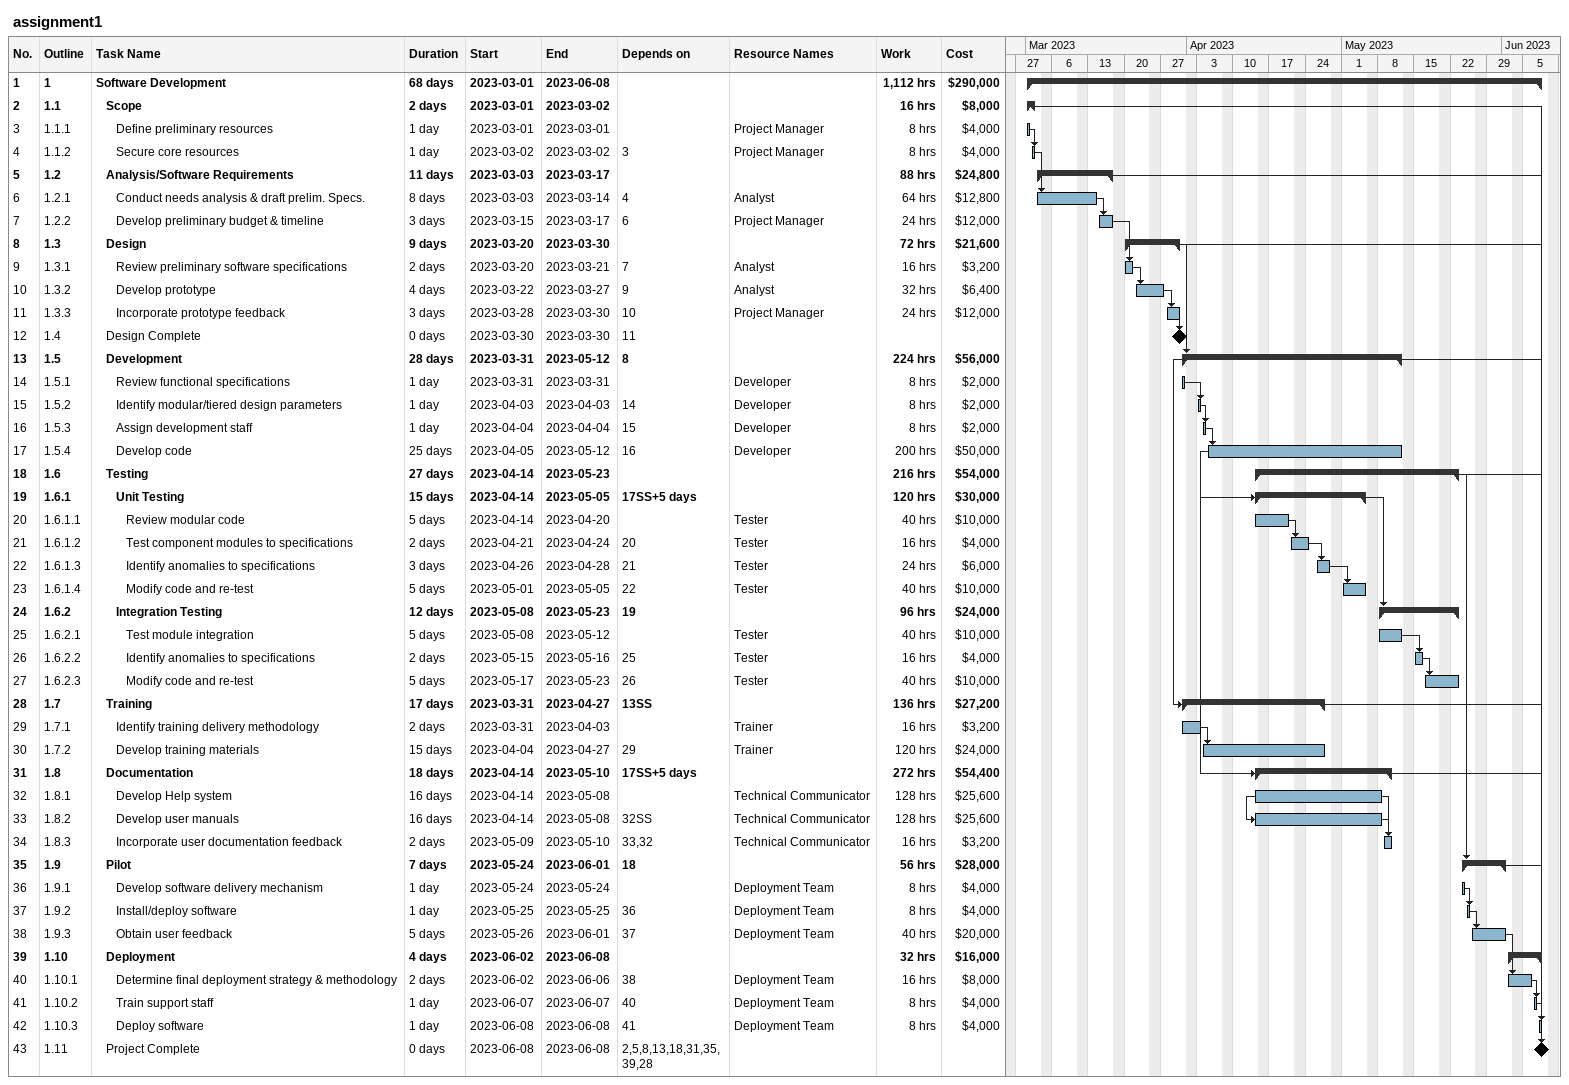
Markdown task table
assignment1

| ID | WBS | Task | Duration | Start | Finish | Predecessors | Resources | Work (h) | Cost ($) |
|---|---|---|---|---|---|---|---|---|---|
| 1 | 1 | **Software Development** | 68d | 2023-03-01 | 2023-06-08 |  |  | 1112 | 290000 |
| 2 | 1.1 | **Scope** | 2d | 2023-03-01 | 2023-03-02 |  |  | 16 | 8000 |
| 3 | 1.1.1 | Define preliminary resources | 1d | 2023-03-01 | 2023-03-01 |  | Project Manager | 8 | 4000 |
| 4 | 1.1.2 | Secure core resources | 1d | 2023-03-02 | 2023-03-02 | 3 | Project Manager | 8 | 4000 |
| 5 | 1.2 | **Analysis/Software Requirements** | 11d | 2023-03-03 | 2023-03-17 |  |  | 88 | 24800 |
| 6 | 1.2.1 | Conduct needs analysis & draft prelim. Specs. | 8d | 2023-03-03 | 2023-03-14 | 4 | Analyst | 64 | 12800 |
| 7 | 1.2.2 | Develop preliminary budget & timeline | 3d | 2023-03-15 | 2023-03-17 | 6 | Project Manager | 24 | 12000 |
| 8 | 1.3 | **Design** | 9d | 2023-03-20 | 2023-03-30 |  |  | 72 | 21600 |
| 9 | 1.3.1 | Review preliminary software specifications | 2d | 2023-03-20 | 2023-03-21 | 7 | Analyst | 16 | 3200 |
| 10 | 1.3.2 | Develop prototype | 4d | 2023-03-22 | 2023-03-27 | 9 | Analyst | 32 | 6400 |
| 11 | 1.3.3 | Incorporate prototype feedback | 3d | 2023-03-28 | 2023-03-30 | 10 | Project Manager | 24 | 12000 |
| 12 | 1.4 | Design Complete | 0d | 2023-03-30 | 2023-03-30 | 11 |  |  |  |
| 13 | 1.5 | **Development** | 28d | 2023-03-31 | 2023-05-12 | 8 |  | 224 | 56000 |
| 14 | 1.5.1 | Review functional specifications | 1d | 2023-03-31 | 2023-03-31 |  | Developer | 8 | 2000 |
| 15 | 1.5.2 | Identify modular/tiered design parameters | 1d | 2023-04-03 | 2023-04-03 | 14 | Developer | 8 | 2000 |
| 16 | 1.5.3 | Assign development staff | 1d | 2023-04-04 | 2023-04-04 | 15 | Developer | 8 | 2000 |
| 17 | 1.5.4 | Develop code | 25d | 2023-04-05 | 2023-05-12 | 16 | Developer | 200 | 50000 |
| 18 | 1.6 | **Testing** | 27d | 2023-04-14 | 2023-05-23 |  |  | 216 | 54000 |
| 19 | 1.6.1 | **Unit Testing** | 15d | 2023-04-14 | 2023-05-05 | 17SS+5d |  | 120 | 30000 |
| 20 | 1.6.1.1 | Review modular code | 5d | 2023-04-14 | 2023-04-20 |  | Tester | 40 | 10000 |
| 21 | 1.6.1.2 | Test component modules to specifications | 2d | 2023-04-21 | 2023-04-24 | 20 | Tester | 16 | 4000 |
| 22 | 1.6.1.3 | Identify anomalies to specifications | 3d | 2023-04-26 | 2023-04-28 | 21 | Tester | 24 | 6000 |
| 23 | 1.6.1.4 | Modify code and re-test | 5d | 2023-05-01 | 2023-05-05 | 22 | Tester | 40 | 10000 |
| 24 | 1.6.2 | **Integration Testing** | 12d | 2023-05-08 | 2023-05-23 | 19 |  | 96 | 24000 |
| 25 | 1.6.2.1 | Test module integration | 5d | 2023-05-08 | 2023-05-12 |  | Tester | 40 | 10000 |
| 26 | 1.6.2.2 | Identify anomalies to specifications | 2d | 2023-05-15 | 2023-05-16 | 25 | Tester | 16 | 4000 |
| 27 | 1.6.2.3 | Modify code and re-test | 5d | 2023-05-17 | 2023-05-23 | 26 | Tester | 40 | 10000 |
| 28 | 1.7 | **Training** | 17d | 2023-03-31 | 2023-04-27 | 13SS |  | 136 | 27200 |
| 29 | 1.7.1 | Identify training delivery methodology | 2d | 2023-03-31 | 2023-04-03 |  | Trainer | 16 | 3200 |
| 30 | 1.7.2 | Develop training materials | 15d | 2023-04-04 | 2023-04-27 | 29 | Trainer | 120 | 24000 |
| 31 | 1.8 | **Documentation** | 18d | 2023-04-14 | 2023-05-10 | 17SS+5d |  | 272 | 54400 |
| 32 | 1.8.1 | Develop Help system | 16d | 2023-04-14 | 2023-05-08 |  | Technical Communicator | 128 | 25600 |
| 33 | 1.8.2 | Develop user manuals | 16d | 2023-04-14 | 2023-05-08 | 32SS | Technical Communicator | 128 | 25600 |
| 34 | 1.8.3 | Incorporate user documentation feedback | 2d | 2023-05-09 | 2023-05-10 | 33, 32 | Technical Communicator | 16 | 3200 |
| 35 | 1.9 | **Pilot** | 7d | 2023-05-24 | 2023-06-01 | 18 |  | 56 | 28000 |
| 36 | 1.9.1 | Develop software delivery mechanism | 1d | 2023-05-24 | 2023-05-24 |  | Deployment Team | 8 | 4000 |
| 37 | 1.9.2 | Install/deploy software | 1d | 2023-05-25 | 2023-05-25 | 36 | Deployment Team | 8 | 4000 |
| 38 | 1.9.3 | Obtain user feedback | 5d | 2023-05-26 | 2023-06-01 | 37 | Deployment Team | 40 | 20000 |
| 39 | 1.10 | **Deployment** | 4d | 2023-06-02 | 2023-06-08 |  |  | 32 | 16000 |
| 40 | 1.10.1 | Determine final deployment strategy & methodology | 2d | 2023-06-02 | 2023-06-06 | 38 | Deployment Team | 16 | 8000 |
| 41 | 1.10.2 | Train support staff | 1d | 2023-06-07 | 2023-06-07 | 40 | Deployment Team | 8 | 4000 |
| 42 | 1.10.3 | Deploy software | 1d | 2023-06-08 | 2023-06-08 | 41 | Deployment Team | 8 | 4000 |
| 43 | 1.11 | Project Complete | 0d | 2023-06-08 | 2023-06-08 | 2, 5, 8, 13, 18, 31, 35, 39, 28 |  |  |  |
